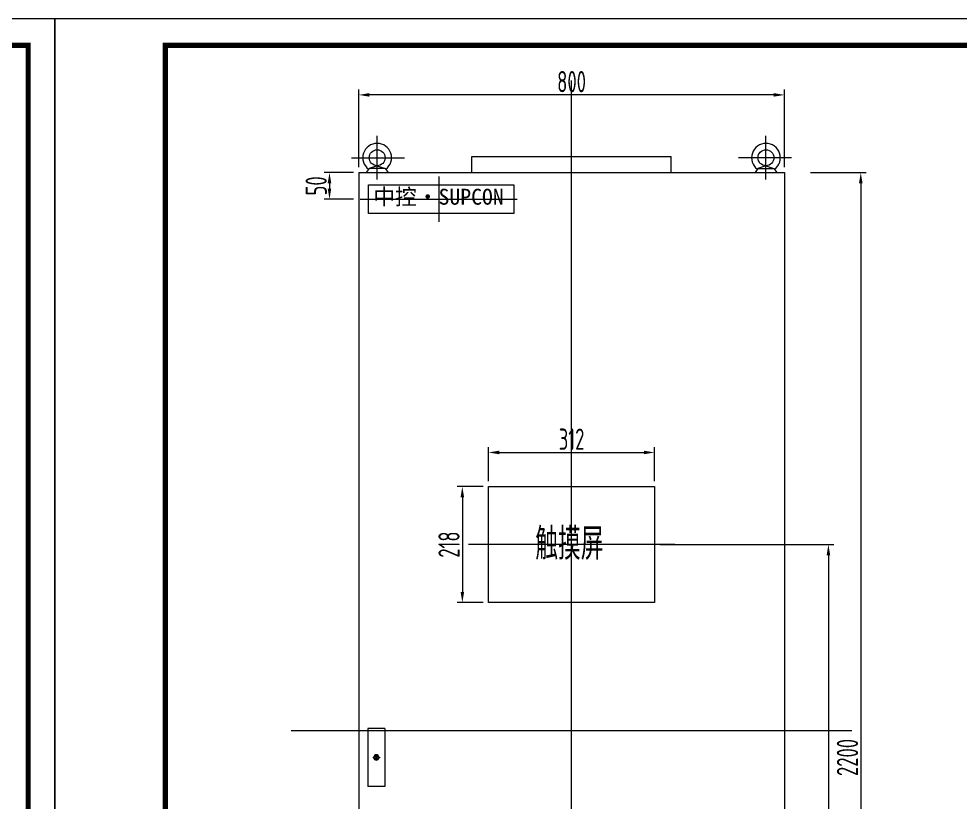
# Model space of a CAD drawing. Header units: millimetres. Extents: x 30557 to 235556, y -116603 to -73383.
# Drawn here: x 206382 to 208152, y -74856 to -73383 of the extents above; entities that cross this region are included whole.
import ezdxf
from ezdxf.lldxf.tags import DXFTag

# ---------------------------------------------------------------- set-up
doc = ezdxf.new("R2010")
doc.units = ezdxf.units.MM
doc.layers.add('CAXA0', color=7, linetype='Continuous', lineweight=70)
doc.layers.add('CAXA3', color=7, linetype='Continuous', lineweight=25)
doc.layers.add('文本层', color=2, linetype='Continuous')
doc.layers.add('符号层', color=3, linetype='Continuous')
doc.styles.get("Standard").update_dxf_attribs({"font": ''})
doc.styles.add('supcon', font='sceie.shx', dxfattribs={"width": 0.75, "height": 40, "bigfont": 'sceic.shx'})
doc.styles.get('Standard').set_extended_font_data('SimSun')
tags = doc.linetypes.add('CENTER', pattern=[2, 1.25, -0.25, 0.25, -0.25]).pattern_tags.tags
tags[10:11] = [DXFTag(74, 4), DXFTag(75, 0), DXFTag(340, '0'), DXFTag(46, 1.0), DXFTag(50, 0.0), DXFTag(44, 0.0), DXFTag(45, 0.0)]
tags[8:9] = [DXFTag(74, 4), DXFTag(75, 0), DXFTag(340, '0'), DXFTag(46, 1.0), DXFTag(50, 0.0), DXFTag(44, 0.0), DXFTag(45, 0.0)]
tags[6:7] = [DXFTag(74, 4), DXFTag(75, 0), DXFTag(340, '0'), DXFTag(46, 1.0), DXFTag(50, 0.0), DXFTag(44, 0.0), DXFTag(45, 0.0)]
tags[4:5] = [DXFTag(74, 4), DXFTag(75, 0), DXFTag(340, '0'), DXFTag(46, 1.0), DXFTag(50, 0.0), DXFTag(44, 0.0), DXFTag(45, 0.0)]
doc.dimstyles.new('supcon', dxfattribs={"dimtxt": 20, "dimasz": 20, "dimexe": 10, "dimexo": 10, "dimgap": 5, "dimtad": 1, "dimtoh": 1, "dimdec": 0, "dimzin": 0, "dimdsep": 46, "dimtxsty": 'supcon', "dimcen": 0.09, "dimclrd": 2, "dimclre": 2, "dimclrt": 2, "dimadec": 0, "dimazin": 0, "dimtfac": 1, "dimtdec": 0, "dimtofl": 0, "dimtmove": 0, "dimatfit": 3, "dimfxl": 1, "dimtolj": 1, "dimtzin": 0, "dimarcsym": 0})

# ---------------------------------------------------------------- blocks, each defined once
blk = doc.blocks.new('supcon图框')
at = {"linetype": 'Continuous'}
for p, q in [((6145.7, 4361.7), (1987.7, 4361.7)), ((1987.7, 4361.7), (1987.7, 1421.7)), ((6145.7, 1421.7), (6145.7, 4361.7))]:
    blk.add_line(p, q, dxfattribs=at)
at = {"linetype": 'Continuous', "const_width": 10}
blk.add_lwpolyline([(2195.7, 4311.7), (6095.7, 4311.7), (6095.7, 1471.7), (2195.7, 1471.7)], close=True, dxfattribs=at)
blk = doc.blocks.new('*D246')
at = {"color": 2, "lineweight": -2}
for p, q in [((207255.1, -74262.8), (207205.8, -74262.8)), ((207215.8, -74282.8), (207215.8, -74460.8)), ((207255.1, -74480.8), (207205.8, -74480.8))]:
    blk.add_line(p, q, dxfattribs=at)
at = {"color": 2}
for points in [[(207219.1, -74282.8), (207212.5, -74282.8), (207215.8, -74262.8)], [(207212.5, -74460.8), (207219.1, -74460.8), (207215.8, -74480.8)]]:
    blk.add_solid(points, dxfattribs=at)
at = {"layer": 'DEFPOINTS', "color": 0}
for p in [(207265.1, -74262.8), (207215.8, -74480.8), (207265.1, -74480.8)]:
    blk.add_point(p, dxfattribs=at)
at = {"color": 2, "insert": (207190.8, -74371.8), "char_height": 40, "attachment_point": 5, "rotation": 90, "style": 'supcon'}
blk.add_mtext('\\A1;218', dxfattribs=at)
blk = doc.blocks.new('*D247')
at = {"color": 2, "lineweight": -2}
for p, q in [((207265.1, -74252.8), (207265.1, -74188.6)), ((207577.1, -74252.8), (207577.1, -74188.6)), ((207285.1, -74198.6), (207557.1, -74198.6))]:
    blk.add_line(p, q, dxfattribs=at)
at = {"color": 2}
for points in [[(207285.1, -74195.2), (207285.1, -74201.9), (207265.1, -74198.6)], [(207557.1, -74201.9), (207557.1, -74195.2), (207577.1, -74198.6)]]:
    blk.add_solid(points, dxfattribs=at)
at = {"layer": 'DEFPOINTS', "color": 0}
for p in [(207577.1, -74198.6), (207265.1, -74262.8), (207577.1, -74262.8)]:
    blk.add_point(p, dxfattribs=at)
at = {"color": 2, "insert": (207421.1, -74173.6), "char_height": 40, "attachment_point": 5, "style": 'supcon'}
blk.add_mtext('\\A1;312', dxfattribs=at)
blk = doc.blocks.new('*D248')
at = {"color": 2, "lineweight": -2}
for p, q in [((207587.1, -74371.8), (207913.9, -74371.8)), ((207903.9, -74391.8), (207903.9, -75852.2)), ((207815.5, -75872.2), (207913.9, -75872.2))]:
    blk.add_line(p, q, dxfattribs=at)
at = {"color": 2}
for points in [[(207907.2, -74391.8), (207900.5, -74391.8), (207903.9, -74371.8)], [(207900.5, -75852.2), (207907.2, -75852.2), (207903.9, -75872.2)]]:
    blk.add_solid(points, dxfattribs=at)
at = {"layer": 'DEFPOINTS', "color": 0}
for p in [(207577.1, -74371.8), (207805.5, -75872.2), (207903.9, -75872.2)]:
    blk.add_point(p, dxfattribs=at)
at = {"color": 2, "insert": (207878.9, -75122), "char_height": 40, "attachment_point": 5, "rotation": 90, "style": 'supcon'}
blk.add_mtext('\\A1;1500', dxfattribs=at)
blk = doc.blocks.new('*D249')
at = {"color": 2, "linetype": 'Continuous', "lineweight": -2}
for p, q in [((207021.1, -73662.2), (207021.1, -73516.1)), ((207821.1, -73662.2), (207821.1, -73516.1)), ((207801.1, -73526.1), (207041.1, -73526.1))]:
    blk.add_line(p, q, dxfattribs=at)
at = {"color": 2}
for points in [[(207041.1, -73522.7), (207041.1, -73529.4), (207021.1, -73526.1)], [(207801.1, -73529.4), (207801.1, -73522.7), (207821.1, -73526.1)]]:
    blk.add_solid(points, dxfattribs=at)
at = {"layer": 'DEFPOINTS', "color": 0}
for p in [(207021.1, -73526.1), (207021.1, -73672.2), (207821.1, -73672.2)]:
    blk.add_point(p, dxfattribs=at)
at = {"color": 2, "insert": (207421.1, -73501.1), "char_height": 40, "attachment_point": 5, "style": 'supcon'}
blk.add_mtext('\\A1;800', dxfattribs=at)
blk = doc.blocks.new('*D250')
at = {"color": 2, "linetype": 'Continuous', "lineweight": -2}
for p, q in [((207870.3, -73672.2), (207974.7, -73672.2)), ((207964.7, -73692.2), (207964.7, -75852.3)), ((207870.3, -75872.3), (207974.7, -75872.3))]:
    blk.add_line(p, q, dxfattribs=at)
at = {"color": 2}
for points in [[(207968, -73692.2), (207961.4, -73692.2), (207964.7, -73672.2)], [(207961.4, -75852.3), (207968, -75852.3), (207964.7, -75872.3)]]:
    blk.add_solid(points, dxfattribs=at)
at = {"layer": 'DEFPOINTS', "color": 0}
for p in [(207860.3, -73672.2), (207860.3, -75872.3), (207964.7, -75872.3)]:
    blk.add_point(p, dxfattribs=at)
at = {"color": 2, "insert": (207939.7, -74772.2), "char_height": 40, "attachment_point": 5, "rotation": 90, "style": 'supcon'}
blk.add_mtext('\\A1;2200', dxfattribs=at)
blk = doc.blocks.new('*D251')
at = {"color": 2, "linetype": 'Continuous', "lineweight": -2}
for p, q in [((207011.1, -73672.2), (206956.1, -73672.2)), ((206966.1, -73692.2), (206966.1, -73702.2)), ((207011.1, -73722.2), (206956.1, -73722.2))]:
    blk.add_line(p, q, dxfattribs=at)
at = {"color": 2}
for points in [[(206969.4, -73692.2), (206962.7, -73692.2), (206966.1, -73672.2)], [(206962.7, -73702.2), (206969.4, -73702.2), (206966.1, -73722.2)]]:
    blk.add_solid(points, dxfattribs=at)
at = {"layer": 'DEFPOINTS', "color": 0}
for p in [(207021.1, -73672.2), (206966.1, -73722.2), (207021.1, -73722.2)]:
    blk.add_point(p, dxfattribs=at)
at = {"color": 2, "insert": (206941.1, -73697.2), "char_height": 40, "attachment_point": 5, "rotation": 90, "style": 'supcon'}
blk.add_mtext('\\A1;50', dxfattribs=at)

msp = doc.modelspace()

# ---------------------------------------------------------------- linework, layer by layer
at = {"color": 1, "linetype": 'CENTER', "ltscale": 100}
for p, q in [((207421.1, -75945.3), (207421.1, -73499.1)), ((207947.9, -74722.2), (206894.3, -74722.2))]:
    msp.add_line(p, q, dxfattribs=at)
at = {"color": 4, "linetype": 'CENTER', "ltscale": 20}
for p, q in [((207055.7, -73685), (207055.7, -73603)), ((207786.5, -73685), (207786.5, -73603)), ((207007.4, -73644.2), (207107.2, -73644.2)), ((207834.8, -73644.2), (207734.9, -73644.2))]:
    msp.add_line(p, q, dxfattribs=at)
at = {"ltscale": 100}
for p, q in [((207233.5, -73672.2), (207233.5, -73642.2)), ((207233.5, -73642.2), (207608.6, -73642.2)), ((207608.6, -73672.2), (207608.6, -73642.2))]:
    msp.add_line(p, q, dxfattribs=at)
for p, q in [((207021.1, -73672.2), (207021.1, -75772.2)), ((207021.1, -73672.2), (207821.1, -73672.2)), ((207821.1, -73672.2), (207821.1, -75872.2)), ((207070.1, -74717.6), (207038.1, -74717.6)), ((207054.1, -74768.7), (207054.1, -74775.7))]:
    msp.add_line(p, q)
at = {"color": 4, "linetype": 'CENTER', "ltscale": 50}
for p, q in [((207171.4, -73679.7), (207171.4, -73764.7)), ((207023.9, -73722.1), (207318.8, -73722.3))]:
    msp.add_line(p, q, dxfattribs=at)
at = {"color": 1, "linetype": 'CENTER', "ltscale": 20}
for p, q in [((207421.1, -74525.3), (207421.1, -74218.3)), ((207615.1, -74371.8), (207227.1, -74371.8))]:
    msp.add_line(p, q, dxfattribs=at)
at = {"color": 4}
msp.add_lwpolyline([(207265.1, -74262.8), (207577.1, -74262.8), (207577.1, -74480.8), (207265.1, -74480.8)], close=True, dxfattribs=at)
at = {"layer": 'CAXA0', "linetype": 'Continuous', "lineweight": 25}
for p, q in [((207047.9, -74771.4), (207047.9, -74773.1)), ((207047.9, -74771.4), (207050.7, -74771.4)), ((207047.9, -74773.1), (207050.7, -74773.1)), ((207057.5, -74771.4), (207060.3, -74771.4)), ((207057.5, -74773.1), (207060.3, -74773.1)), ((207060.3, -74771.4), (207060.3, -74773.1))]:
    msp.add_line(p, q, dxfattribs=at)
for radius, start, end in [(5.03, 9.45, 170.55), (5.03, 189.45, 350.55), (3.5, 13.6385, 166.3615), (3.5, 193.6385, 346.3615)]:
    msp.add_arc((207054.1, -74772.2), radius, start, end, dxfattribs=at)
at = {"layer": 'CAXA3', "linetype": 'Continuous', "lineweight": 25}
for p, q in [((207055.7, -73659.2), (207040.7, -73664.2)), ((207055.7, -73659.2), (207040.7, -73664.2)), ((207055.7, -73659.2), (207070.7, -73664.2)), ((207055.7, -73659.2), (207070.7, -73664.2)), ((207786.5, -73659.2), (207771.5, -73664.2)), ((207786.5, -73659.2), (207771.5, -73664.2)), ((207786.5, -73659.2), (207801.5, -73664.2)), ((207786.5, -73659.2), (207801.5, -73664.2)), ((207040.7, -73664.2), (207035.1, -73672.2)), ((207040.7, -73664.2), (207035.1, -73672.2)), ((207070.7, -73664.2), (207040.7, -73664.2)), ((207070.7, -73664.2), (207040.7, -73664.2)), ((207070.7, -73664.2), (207076.3, -73672.2)), ((207070.7, -73664.2), (207076.3, -73672.2)), ((207771.5, -73664.2), (207765.9, -73672.2)), ((207771.5, -73664.2), (207765.9, -73672.2)), ((207771.5, -73664.2), (207801.5, -73664.2)), ((207771.5, -73664.2), (207801.5, -73664.2)), ((207801.5, -73664.2), (207807.1, -73672.2)), ((207801.5, -73664.2), (207807.1, -73672.2))]:
    msp.add_line(p, q, dxfattribs=at)
for centre in [(207055.7, -73644.2), (207055.7, -73644.2), (207786.5, -73644.2), (207786.5, -73644.2)]:
    msp.add_circle(centre, 15, dxfattribs=at)
for centre in [(207055.7, -73644.2), (207055.7, -73644.2), (207786.5, -73644.2), (207786.5, -73644.2)]:
    msp.add_arc(centre, 27, 306.784, 233.216, dxfattribs=at)
at = {"layer": '文本层'}
msp.add_lwpolyline([(207039.1, -73695.2), (207312.8, -73695.2), (207312.8, -73749.3), (207039.1, -73749.3)], close=True, dxfattribs=at)
at = {"layer": '符号层', "color": 7}
for p, q in [((207038.1, -74717.6), (207038.1, -74826.9)), ((207070.1, -74717.6), (207070.1, -74826.9)), ((207070.1, -74826.9), (207038.1, -74826.9))]:
    msp.add_line(p, q, dxfattribs=at)

# ---------------------------------------------------------------- block references
for p in [(200304, -77744.7), (204462, -77744.7)]:
    msp.add_blockref('supcon图框', p)

# ---------------------------------------------------------------- texts
at = {"layer": '文本层', "color": 4, "style": 'supcon', "width": 0.75}
msp.add_text('触摸屏', height=60, dxfattribs=at).set_placement((207352.9, -74400.4))
at = {"layer": '文本层', "insert": (207048.4, -73702.6), "char_height": 40, "width": 257.209, "attachment_point": 1}
msp.add_mtext('{\\fSimHei|b0|i0|c134|p2;\\H0.75x;中控·SUPCON}', dxfattribs=at)

# ---------------------------------------------------------------- dimensions: what is measured, and where the dimension line sits
at = {"linetype": 'Continuous'}
dim = msp.add_linear_dim(base=(207021.1, -73526.1), p1=(207821.1, -73672.2), p2=(207021.1, -73672.2), dimstyle='supcon', dxfattribs=at)
dim.commit()
dim.dimension.update_dxf_attribs({"geometry": '*D249', "text_midpoint": (207421.1, -73501.1)})
for base, p1, p2, picture, middle in [((206966.1, -73722.2), (207021.1, -73672.2), (207021.1, -73722.2), '*D251', (206941.1, -73697.2)), ((207964.7, -75872.3), (207860.3, -73672.2), (207860.3, -75872.3), '*D250', (207939.7, -74772.2))]:
    dim = msp.add_linear_dim(base=base, p1=p1, p2=p2, angle=90, dimstyle='supcon', dxfattribs=at)
    dim.commit()
    dim.dimension.update_dxf_attribs({"geometry": picture, "text_midpoint": middle})
at = {"color": 1}
dim = msp.add_linear_dim(base=(207577.1, -74198.6), p1=(207265.1, -74262.8), p2=(207577.1, -74262.8), dimstyle='supcon', dxfattribs=at)
dim.commit()
dim.dimension.update_dxf_attribs({"geometry": '*D247', "text_midpoint": (207421.1, -74173.6)})
for base, p1, p2, picture, middle in [((207215.8, -74480.8), (207265.1, -74262.8), (207265.1, -74480.8), '*D246', (207190.8, -74371.8)), ((207903.9, -75872.2), (207577.1, -74371.8), (207805.5, -75872.2), '*D248', (207878.9, -75122))]:
    dim = msp.add_linear_dim(base=base, p1=p1, p2=p2, angle=90, dimstyle='supcon', dxfattribs=at)
    dim.commit()
    dim.dimension.update_dxf_attribs({"geometry": picture, "text_midpoint": middle})

doc.saveas('drawing.dxf')
